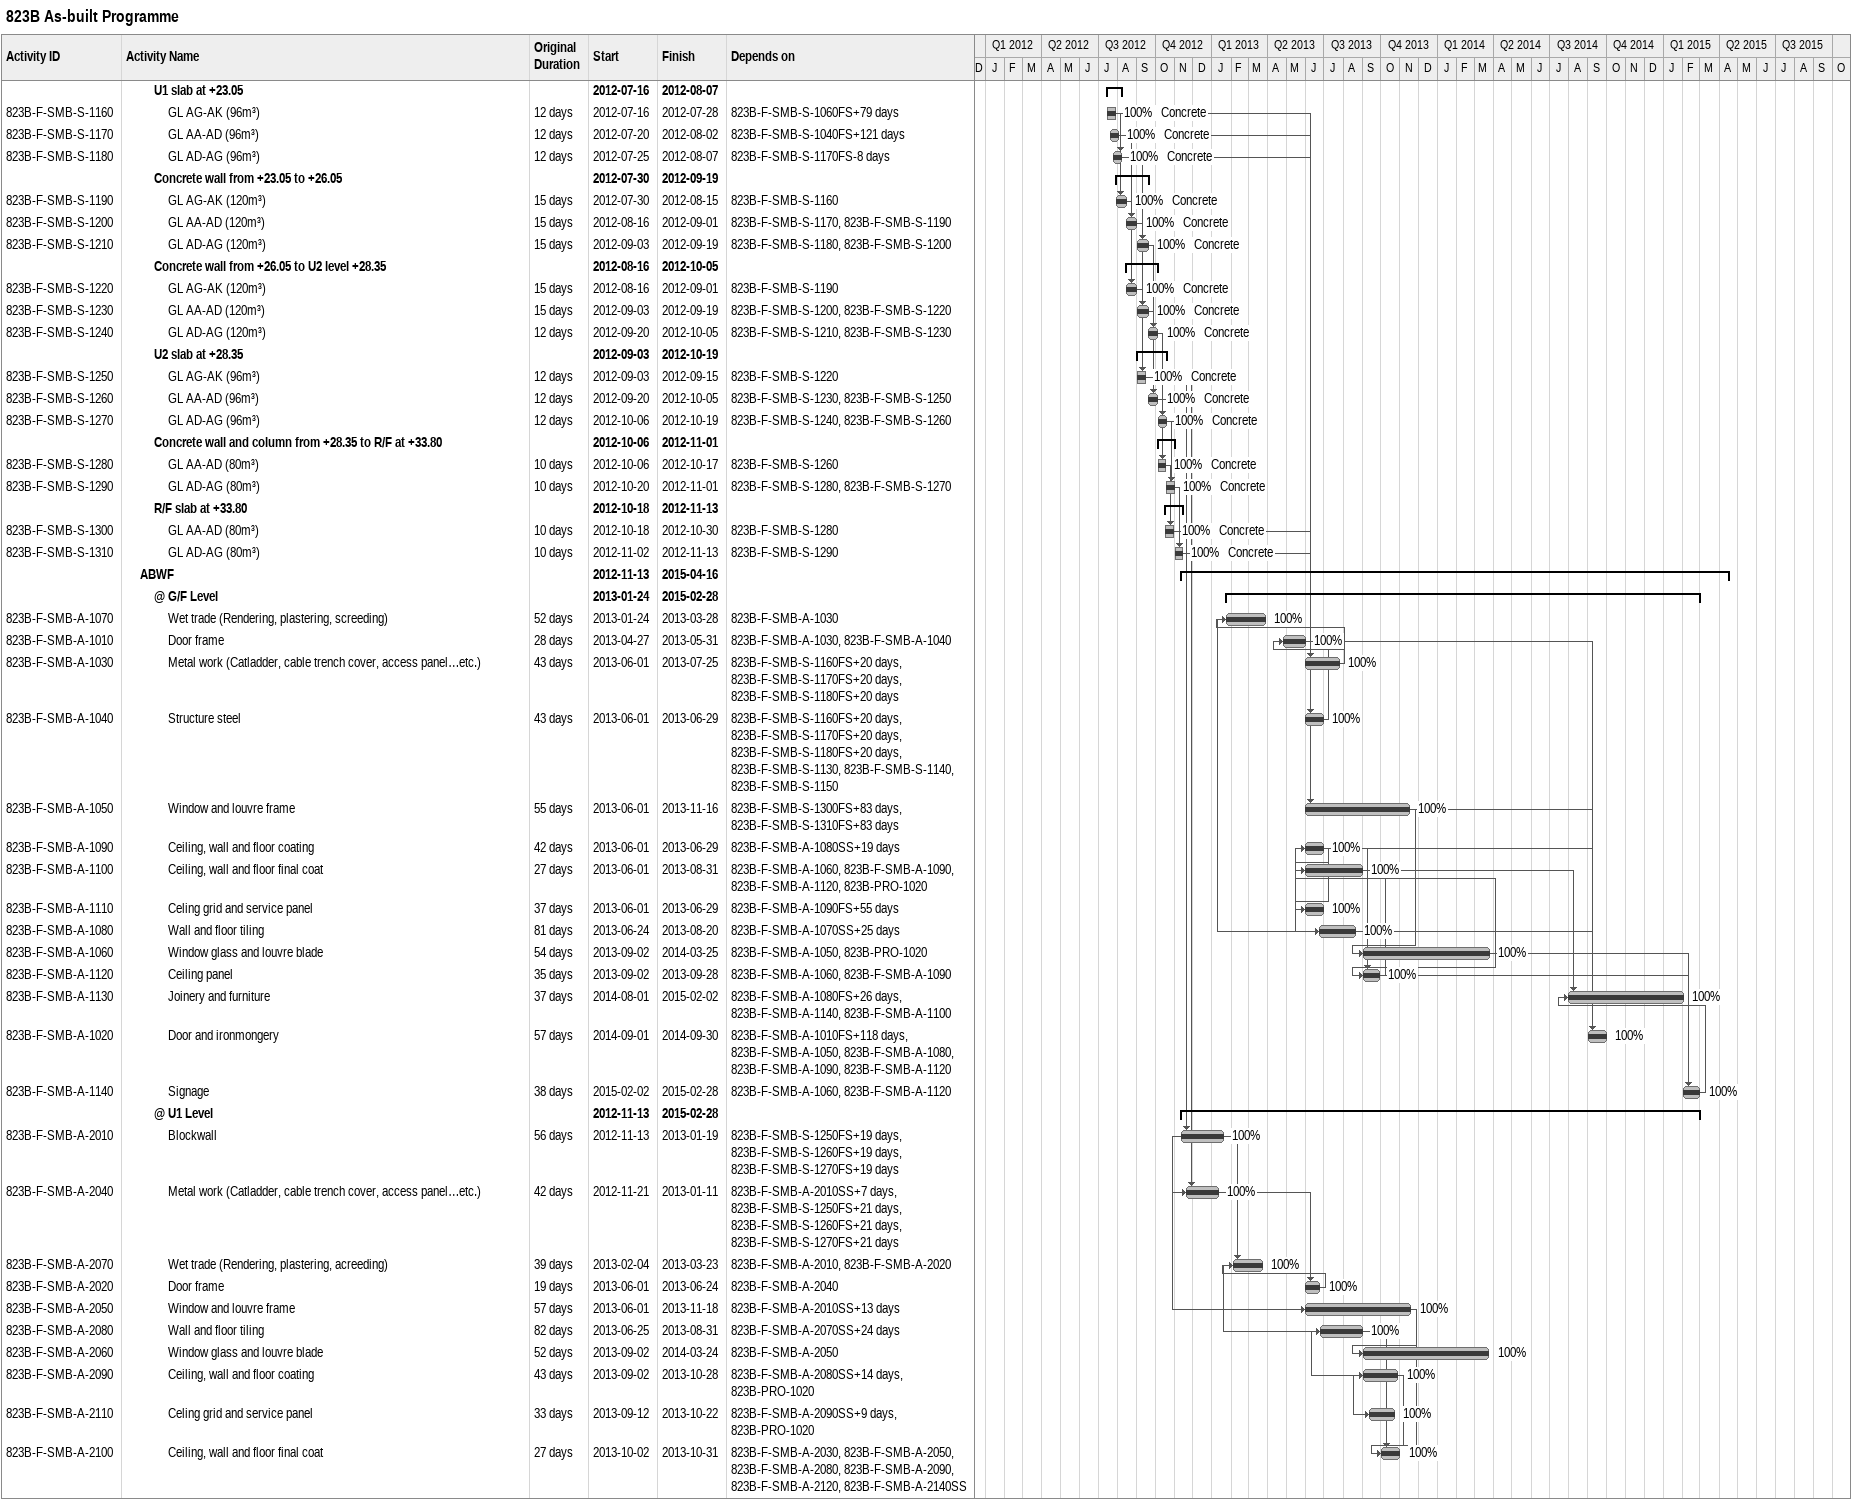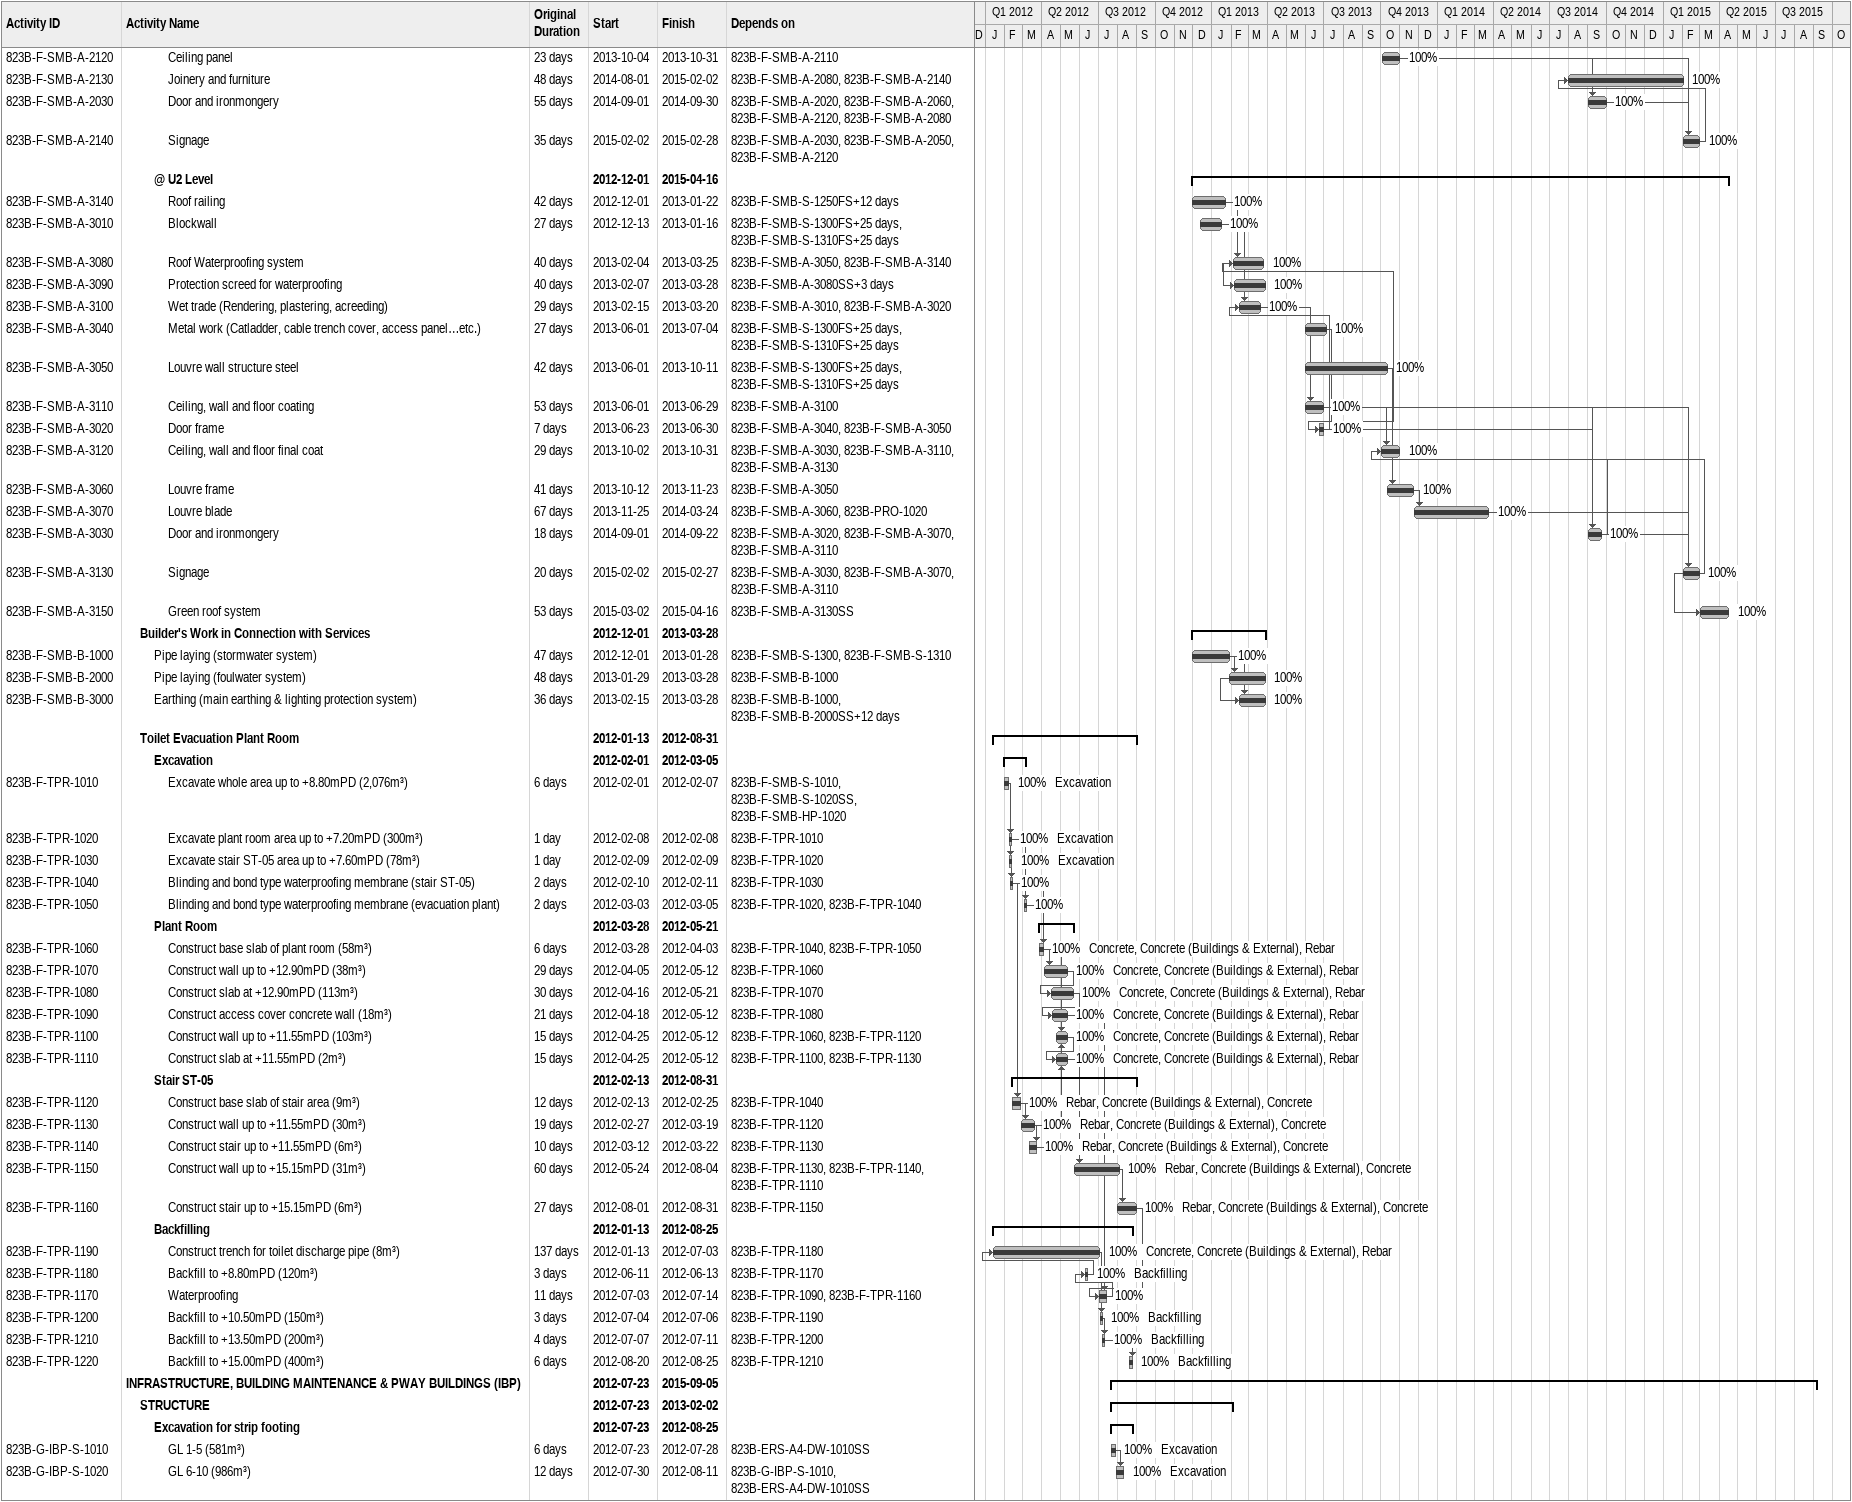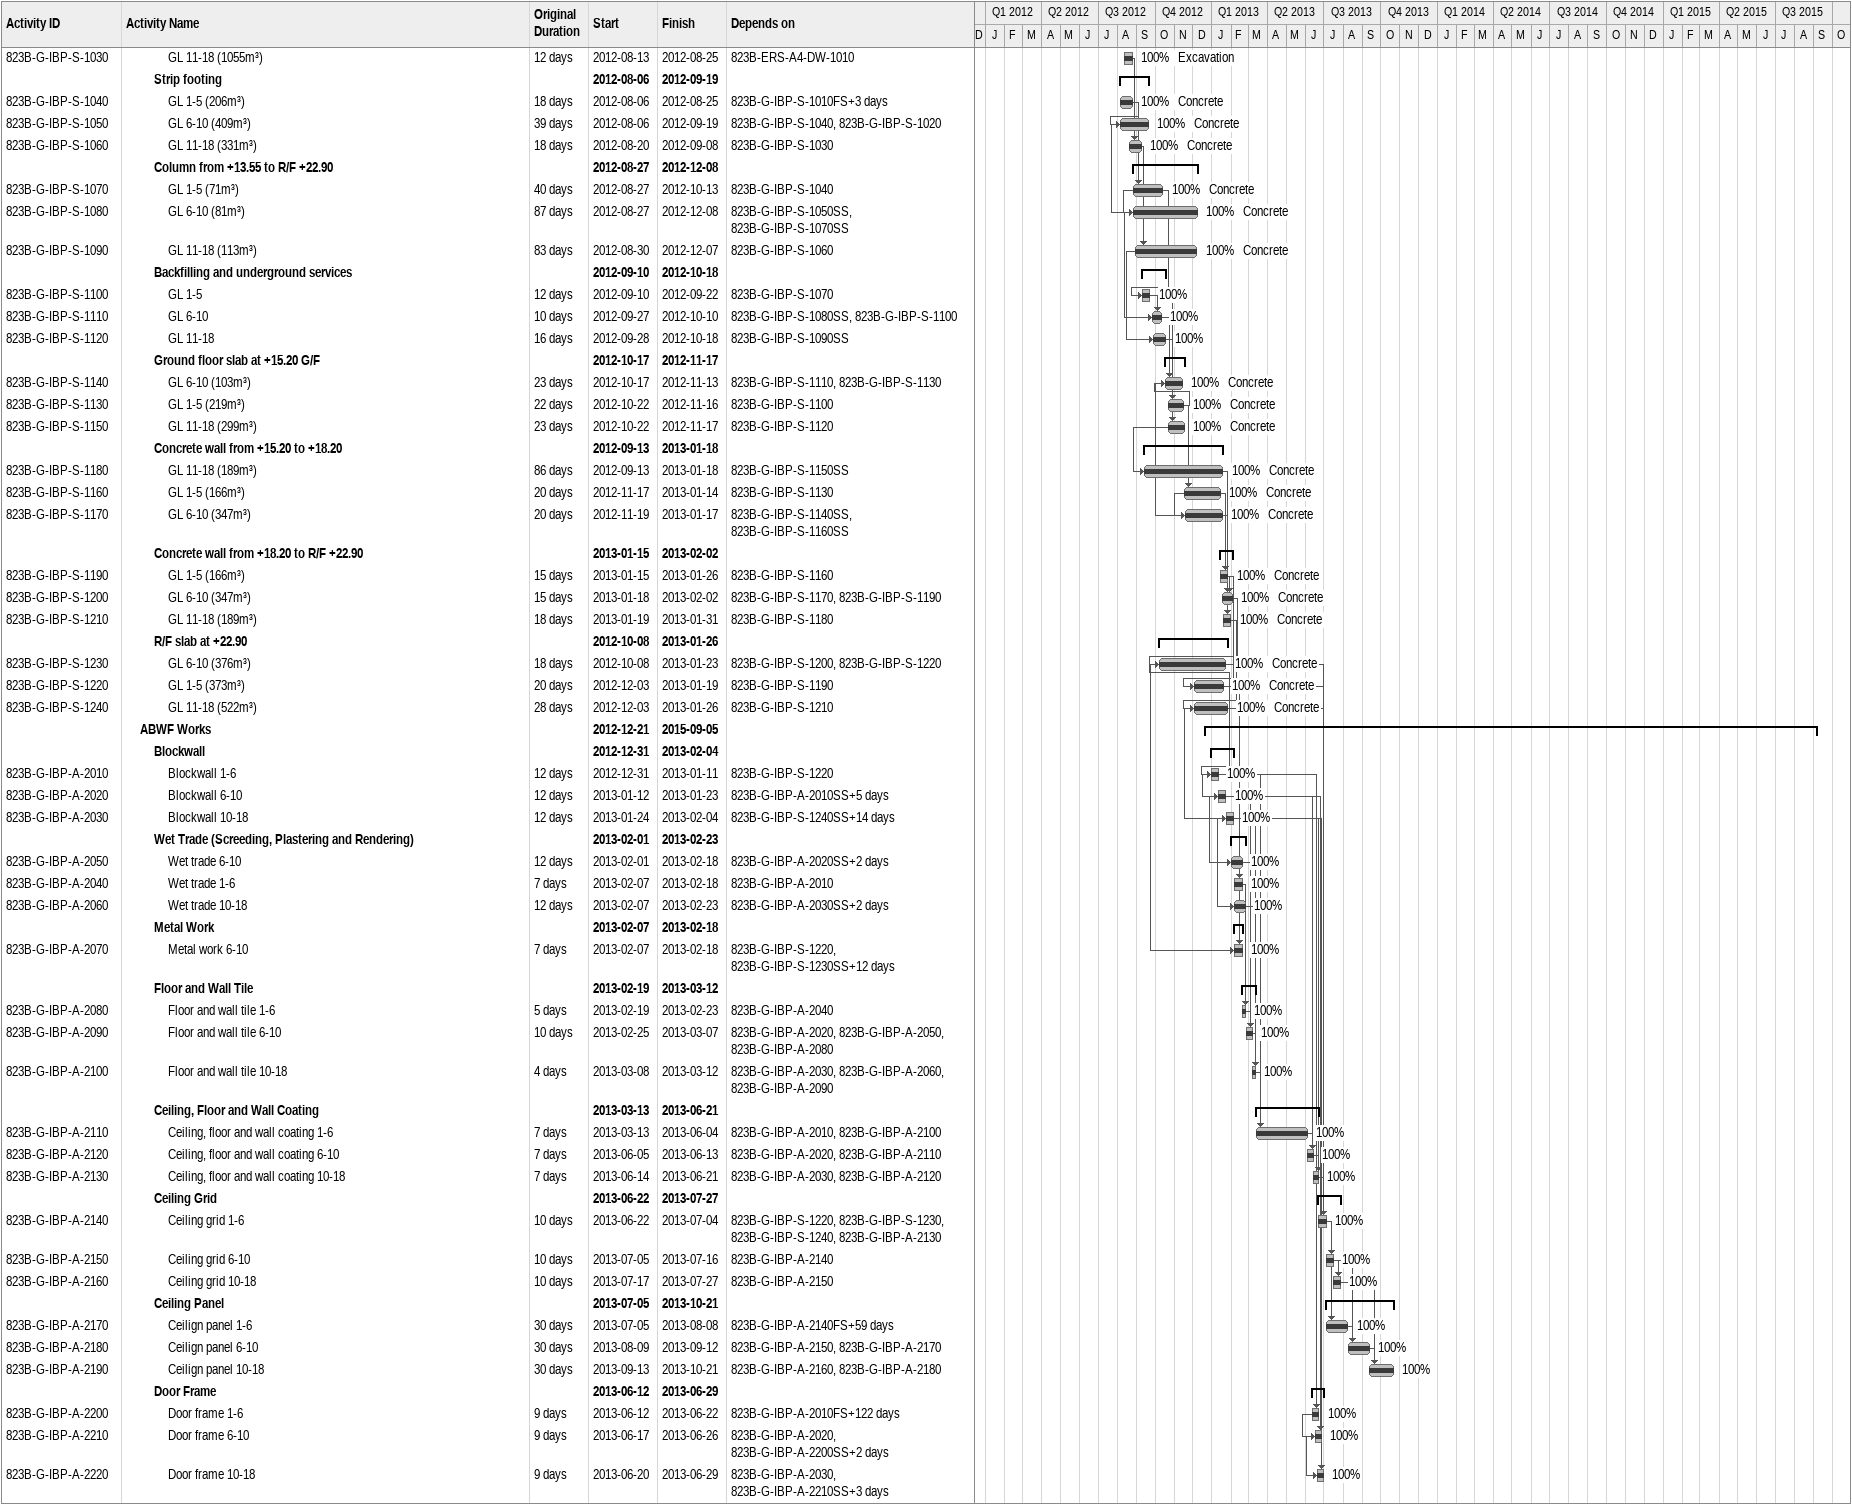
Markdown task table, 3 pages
823B As-built Programme

| ID | Level | Task | Original duration | Start | Finish | Predecessors | Resources | % complete |
|---|---|---|---|---|---|---|---|---|
|  | 3 | **U1 slab at +23.05** |  | 2012-07-16 | 2012-08-07 |  |  |  |
| 823B-F-SMB-S-1160 | 4 | GL AG-AK (96m³) | 12d | 2012-07-16 | 2012-07-28 | 823B-F-SMB-S-1060FS+79d | Concrete | 100 |
| 823B-F-SMB-S-1170 | 4 | GL AA-AD (96m³) | 12d | 2012-07-20 | 2012-08-02 | 823B-F-SMB-S-1040FS+121d | Concrete | 100 |
| 823B-F-SMB-S-1180 | 4 | GL AD-AG (96m³) | 12d | 2012-07-25 | 2012-08-07 | 823B-F-SMB-S-1170FS-8d | Concrete | 100 |
|  | 3 | **Concrete wall from +23.05 to +26.05** |  | 2012-07-30 | 2012-09-19 |  |  |  |
| 823B-F-SMB-S-1190 | 4 | GL AG-AK (120m³) | 15d | 2012-07-30 | 2012-08-15 | 823B-F-SMB-S-1160 | Concrete | 100 |
| 823B-F-SMB-S-1200 | 4 | GL AA-AD (120m³) | 15d | 2012-08-16 | 2012-09-01 | 823B-F-SMB-S-1170, 823B-F-SMB-S-1190 | Concrete | 100 |
| 823B-F-SMB-S-1210 | 4 | GL AD-AG (120m³) | 15d | 2012-09-03 | 2012-09-19 | 823B-F-SMB-S-1180, 823B-F-SMB-S-1200 | Concrete | 100 |
|  | 3 | **Concrete wall from +26.05 to U2 level +28.35** |  | 2012-08-16 | 2012-10-05 |  |  |  |
| 823B-F-SMB-S-1220 | 4 | GL AG-AK (120m³) | 15d | 2012-08-16 | 2012-09-01 | 823B-F-SMB-S-1190 | Concrete | 100 |
| 823B-F-SMB-S-1230 | 4 | GL AA-AD (120m³) | 15d | 2012-09-03 | 2012-09-19 | 823B-F-SMB-S-1200, 823B-F-SMB-S-1220 | Concrete | 100 |
| 823B-F-SMB-S-1240 | 4 | GL AD-AG (120m³) | 12d | 2012-09-20 | 2012-10-05 | 823B-F-SMB-S-1210, 823B-F-SMB-S-1230 | Concrete | 100 |
|  | 3 | **U2 slab at +28.35** |  | 2012-09-03 | 2012-10-19 |  |  |  |
| 823B-F-SMB-S-1250 | 4 | GL AG-AK (96m³) | 12d | 2012-09-03 | 2012-09-15 | 823B-F-SMB-S-1220 | Concrete | 100 |
| 823B-F-SMB-S-1260 | 4 | GL AA-AD (96m³) | 12d | 2012-09-20 | 2012-10-05 | 823B-F-SMB-S-1230, 823B-F-SMB-S-1250 | Concrete | 100 |
| 823B-F-SMB-S-1270 | 4 | GL AD-AG (96m³) | 12d | 2012-10-06 | 2012-10-19 | 823B-F-SMB-S-1240, 823B-F-SMB-S-1260 | Concrete | 100 |
|  | 3 | **Concrete wall and column from +28.35 to R/F at +33.80** |  | 2012-10-06 | 2012-11-01 |  |  |  |
| 823B-F-SMB-S-1280 | 4 | GL AA-AD (80m³) | 10d | 2012-10-06 | 2012-10-17 | 823B-F-SMB-S-1260 | Concrete | 100 |
| 823B-F-SMB-S-1290 | 4 | GL AD-AG (80m³) | 10d | 2012-10-20 | 2012-11-01 | 823B-F-SMB-S-1280, 823B-F-SMB-S-1270 | Concrete | 100 |
|  | 3 | **R/F slab at +33.80** |  | 2012-10-18 | 2012-11-13 |  |  |  |
| 823B-F-SMB-S-1300 | 4 | GL AA-AD (80m³) | 10d | 2012-10-18 | 2012-10-30 | 823B-F-SMB-S-1280 | Concrete | 100 |
| 823B-F-SMB-S-1310 | 4 | GL AD-AG (80m³) | 10d | 2012-11-02 | 2012-11-13 | 823B-F-SMB-S-1290 | Concrete | 100 |
|  | 2 | **ABWF** |  | 2012-11-13 | 2015-04-16 |  |  |  |
|  | 3 | **@ G/F Level** |  | 2013-01-24 | 2015-02-28 |  |  |  |
| 823B-F-SMB-A-1070 | 4 | Wet trade (Rendering, plastering, screeding) | 52d | 2013-01-24 | 2013-03-28 | 823B-F-SMB-A-1030 |  | 100 |
| 823B-F-SMB-A-1010 | 4 | Door frame | 28d | 2013-04-27 | 2013-05-31 | 823B-F-SMB-A-1030, 823B-F-SMB-A-1040 |  | 100 |
| 823B-F-SMB-A-1030 | 4 | Metal work (Catladder, cable trench cover, access panel…etc.) | 43d | 2013-06-01 | 2013-07-25 | 823B-F-SMB-S-1160FS+20d, 823B-F-SMB-S-1170FS+20d, 823B-F-SMB-S-1180FS+20d |  | 100 |
| 823B-F-SMB-A-1040 | 4 | Structure steel | 43d | 2013-06-01 | 2013-06-29 | 823B-F-SMB-S-1160FS+20d, 823B-F-SMB-S-1170FS+20d, 823B-F-SMB-S-1180FS+20d, 823B-F-SMB-S-1130, 823B-F-SMB-S-1140, 823B-F-SMB-S-1150 |  | 100 |
| 823B-F-SMB-A-1050 | 4 | Window and louvre frame | 55d | 2013-06-01 | 2013-11-16 | 823B-F-SMB-S-1300FS+83d, 823B-F-SMB-S-1310FS+83d |  | 100 |
| 823B-F-SMB-A-1090 | 4 | Ceiling, wall and floor coating | 42d | 2013-06-01 | 2013-06-29 | 823B-F-SMB-A-1080SS+19d |  | 100 |
| 823B-F-SMB-A-1100 | 4 | Ceiling, wall and floor final coat | 27d | 2013-06-01 | 2013-08-31 | 823B-F-SMB-A-1060, 823B-F-SMB-A-1090, 823B-F-SMB-A-1120, 823B-PRO-1020 |  | 100 |
| 823B-F-SMB-A-1110 | 4 | Celing grid and service panel | 37d | 2013-06-01 | 2013-06-29 | 823B-F-SMB-A-1090FS+55d |  | 100 |
| 823B-F-SMB-A-1080 | 4 | Wall and floor tiling | 81d | 2013-06-24 | 2013-08-20 | 823B-F-SMB-A-1070SS+25d |  | 100 |
| 823B-F-SMB-A-1060 | 4 | Window glass and louvre blade | 54d | 2013-09-02 | 2014-03-25 | 823B-F-SMB-A-1050, 823B-PRO-1020 |  | 100 |
| 823B-F-SMB-A-1120 | 4 | Ceiling panel | 35d | 2013-09-02 | 2013-09-28 | 823B-F-SMB-A-1060, 823B-F-SMB-A-1090 |  | 100 |
| 823B-F-SMB-A-1130 | 4 | Joinery and furniture | 37d | 2014-08-01 | 2015-02-02 | 823B-F-SMB-A-1080FS+26d, 823B-F-SMB-A-1140, 823B-F-SMB-A-1100 |  | 100 |
| 823B-F-SMB-A-1020 | 4 | Door and ironmongery | 57d | 2014-09-01 | 2014-09-30 | 823B-F-SMB-A-1010FS+118d, 823B-F-SMB-A-1050, 823B-F-SMB-A-1080, 823B-F-SMB-A-1090, 823B-F-SMB-A-1120 |  | 100 |
| 823B-F-SMB-A-1140 | 4 | Signage | 38d | 2015-02-02 | 2015-02-28 | 823B-F-SMB-A-1060, 823B-F-SMB-A-1120 |  | 100 |
|  | 3 | **@ U1 Level** |  | 2012-11-13 | 2015-02-28 |  |  |  |
| 823B-F-SMB-A-2010 | 4 | Blockwall | 56d | 2012-11-13 | 2013-01-19 | 823B-F-SMB-S-1250FS+19d, 823B-F-SMB-S-1260FS+19d, 823B-F-SMB-S-1270FS+19d |  | 100 |
| 823B-F-SMB-A-2040 | 4 | Metal work (Catladder, cable trench cover, access panel…etc.) | 42d | 2012-11-21 | 2013-01-11 | 823B-F-SMB-A-2010SS+7d, 823B-F-SMB-S-1250FS+21d, 823B-F-SMB-S-1260FS+21d, 823B-F-SMB-S-1270FS+21d |  | 100 |
| 823B-F-SMB-A-2070 | 4 | Wet trade (Rendering, plastering, acreeding) | 39d | 2013-02-04 | 2013-03-23 | 823B-F-SMB-A-2010, 823B-F-SMB-A-2020 |  | 100 |
| 823B-F-SMB-A-2020 | 4 | Door frame | 19d | 2013-06-01 | 2013-06-24 | 823B-F-SMB-A-2040 |  | 100 |
| 823B-F-SMB-A-2050 | 4 | Window and louvre frame | 57d | 2013-06-01 | 2013-11-18 | 823B-F-SMB-A-2010SS+13d |  | 100 |
| 823B-F-SMB-A-2080 | 4 | Wall and floor tiling | 82d | 2013-06-25 | 2013-08-31 | 823B-F-SMB-A-2070SS+24d |  | 100 |
| 823B-F-SMB-A-2060 | 4 | Window glass and louvre blade | 52d | 2013-09-02 | 2014-03-24 | 823B-F-SMB-A-2050 |  | 100 |
| 823B-F-SMB-A-2090 | 4 | Ceiling, wall and floor coating | 43d | 2013-09-02 | 2013-10-28 | 823B-F-SMB-A-2080SS+14d, 823B-PRO-1020 |  | 100 |
| 823B-F-SMB-A-2110 | 4 | Celing grid and service panel | 33d | 2013-09-12 | 2013-10-22 | 823B-F-SMB-A-2090SS+9d, 823B-PRO-1020 |  | 100 |
| 823B-F-SMB-A-2100 | 4 | Ceiling, wall and floor final coat | 27d | 2013-10-02 | 2013-10-31 | 823B-F-SMB-A-2030, 823B-F-SMB-A-2050, 823B-F-SMB-A-2080, 823B-F-SMB-A-2090, 823B-F-SMB-A-2120, 823B-F-SMB-A-2140SS |  | 100 |
| 823B-F-SMB-A-2120 | 4 | Ceiling panel | 23d | 2013-10-04 | 2013-10-31 | 823B-F-SMB-A-2110 |  | 100 |
| 823B-F-SMB-A-2130 | 4 | Joinery and furniture | 48d | 2014-08-01 | 2015-02-02 | 823B-F-SMB-A-2080, 823B-F-SMB-A-2140 |  | 100 |
| 823B-F-SMB-A-2030 | 4 | Door and ironmongery | 55d | 2014-09-01 | 2014-09-30 | 823B-F-SMB-A-2020, 823B-F-SMB-A-2060, 823B-F-SMB-A-2120, 823B-F-SMB-A-2080 |  | 100 |
| 823B-F-SMB-A-2140 | 4 | Signage | 35d | 2015-02-02 | 2015-02-28 | 823B-F-SMB-A-2030, 823B-F-SMB-A-2050, 823B-F-SMB-A-2120 |  | 100 |
|  | 3 | **@ U2 Level** |  | 2012-12-01 | 2015-04-16 |  |  |  |
| 823B-F-SMB-A-3140 | 4 | Roof railing | 42d | 2012-12-01 | 2013-01-22 | 823B-F-SMB-S-1250FS+12d |  | 100 |
| 823B-F-SMB-A-3010 | 4 | Blockwall | 27d | 2012-12-13 | 2013-01-16 | 823B-F-SMB-S-1300FS+25d, 823B-F-SMB-S-1310FS+25d |  | 100 |
| 823B-F-SMB-A-3080 | 4 | Roof Waterproofing system | 40d | 2013-02-04 | 2013-03-25 | 823B-F-SMB-A-3050, 823B-F-SMB-A-3140 |  | 100 |
| 823B-F-SMB-A-3090 | 4 | Protection screed for waterproofing | 40d | 2013-02-07 | 2013-03-28 | 823B-F-SMB-A-3080SS+3d |  | 100 |
| 823B-F-SMB-A-3100 | 4 | Wet trade (Rendering, plastering, acreeding) | 29d | 2013-02-15 | 2013-03-20 | 823B-F-SMB-A-3010, 823B-F-SMB-A-3020 |  | 100 |
| 823B-F-SMB-A-3040 | 4 | Metal work (Catladder, cable trench cover, access panel…etc.) | 27d | 2013-06-01 | 2013-07-04 | 823B-F-SMB-S-1300FS+25d, 823B-F-SMB-S-1310FS+25d |  | 100 |
| 823B-F-SMB-A-3050 | 4 | Louvre wall structure steel | 42d | 2013-06-01 | 2013-10-11 | 823B-F-SMB-S-1300FS+25d, 823B-F-SMB-S-1310FS+25d |  | 100 |
| 823B-F-SMB-A-3110 | 4 | Ceiling, wall and floor coating | 53d | 2013-06-01 | 2013-06-29 | 823B-F-SMB-A-3100 |  | 100 |
| 823B-F-SMB-A-3020 | 4 | Door frame | 7d | 2013-06-23 | 2013-06-30 | 823B-F-SMB-A-3040, 823B-F-SMB-A-3050 |  | 100 |
| 823B-F-SMB-A-3120 | 4 | Ceiling, wall and floor final coat | 29d | 2013-10-02 | 2013-10-31 | 823B-F-SMB-A-3030, 823B-F-SMB-A-3110, 823B-F-SMB-A-3130 |  | 100 |
| 823B-F-SMB-A-3060 | 4 | Louvre frame | 41d | 2013-10-12 | 2013-11-23 | 823B-F-SMB-A-3050 |  | 100 |
| 823B-F-SMB-A-3070 | 4 | Louvre blade | 67d | 2013-11-25 | 2014-03-24 | 823B-F-SMB-A-3060, 823B-PRO-1020 |  | 100 |
| 823B-F-SMB-A-3030 | 4 | Door and ironmongery | 18d | 2014-09-01 | 2014-09-22 | 823B-F-SMB-A-3020, 823B-F-SMB-A-3070, 823B-F-SMB-A-3110 |  | 100 |
| 823B-F-SMB-A-3130 | 4 | Signage | 20d | 2015-02-02 | 2015-02-27 | 823B-F-SMB-A-3030, 823B-F-SMB-A-3070, 823B-F-SMB-A-3110 |  | 100 |
| 823B-F-SMB-A-3150 | 4 | Green roof system | 53d | 2015-03-02 | 2015-04-16 | 823B-F-SMB-A-3130SS |  | 100 |
|  | 2 | **Builder's Work in Connection with Services** |  | 2012-12-01 | 2013-03-28 |  |  |  |
| 823B-F-SMB-B-1000 | 3 | Pipe laying (stormwater system) | 47d | 2012-12-01 | 2013-01-28 | 823B-F-SMB-S-1300, 823B-F-SMB-S-1310 |  | 100 |
| 823B-F-SMB-B-2000 | 3 | Pipe laying (foulwater system) | 48d | 2013-01-29 | 2013-03-28 | 823B-F-SMB-B-1000 |  | 100 |
| 823B-F-SMB-B-3000 | 3 | Earthing (main earthing & lighting protection system) | 36d | 2013-02-15 | 2013-03-28 | 823B-F-SMB-B-1000, 823B-F-SMB-B-2000SS+12d |  | 100 |
|  | 2 | **Toilet Evacuation Plant Room** |  | 2012-01-13 | 2012-08-31 |  |  |  |
|  | 3 | **Excavation** |  | 2012-02-01 | 2012-03-05 |  |  |  |
| 823B-F-TPR-1010 | 4 | Excavate whole area up to +8.80mPD (2,076m³) | 6d | 2012-02-01 | 2012-02-07 | 823B-F-SMB-S-1010, 823B-F-SMB-S-1020SS, 823B-F-SMB-HP-1020 | Excavation | 100 |
| 823B-F-TPR-1020 | 4 | Excavate plant room area up to +7.20mPD (300m³) | 1d | 2012-02-08 | 2012-02-08 | 823B-F-TPR-1010 | Excavation | 100 |
| 823B-F-TPR-1030 | 4 | Excavate stair ST-05 area up to +7.60mPD (78m³) | 1d | 2012-02-09 | 2012-02-09 | 823B-F-TPR-1020 | Excavation | 100 |
| 823B-F-TPR-1040 | 4 | Blinding and bond type waterproofing membrane (stair ST-05) | 2d | 2012-02-10 | 2012-02-11 | 823B-F-TPR-1030 |  | 100 |
| 823B-F-TPR-1050 | 4 | Blinding and bond type waterproofing membrane (evacuation plant) | 2d | 2012-03-03 | 2012-03-05 | 823B-F-TPR-1020, 823B-F-TPR-1040 |  | 100 |
|  | 3 | **Plant Room** |  | 2012-03-28 | 2012-05-21 |  |  |  |
| 823B-F-TPR-1060 | 4 | Construct base slab of plant room (58m³) | 6d | 2012-03-28 | 2012-04-03 | 823B-F-TPR-1040, 823B-F-TPR-1050 | Concrete, Concrete (Buildings & External), Rebar | 100 |
| 823B-F-TPR-1070 | 4 | Construct wall up to +12.90mPD (38m³) | 29d | 2012-04-05 | 2012-05-12 | 823B-F-TPR-1060 | Concrete, Concrete (Buildings & External), Rebar | 100 |
| 823B-F-TPR-1080 | 4 | Construct slab at +12.90mPD (113m³) | 30d | 2012-04-16 | 2012-05-21 | 823B-F-TPR-1070 | Concrete, Concrete (Buildings & External), Rebar | 100 |
| 823B-F-TPR-1090 | 4 | Construct access cover concrete wall (18m³) | 21d | 2012-04-18 | 2012-05-12 | 823B-F-TPR-1080 | Concrete, Concrete (Buildings & External), Rebar | 100 |
| 823B-F-TPR-1100 | 4 | Construct wall up to +11.55mPD (103m³) | 15d | 2012-04-25 | 2012-05-12 | 823B-F-TPR-1060, 823B-F-TPR-1120 | Concrete, Concrete (Buildings & External), Rebar | 100 |
| 823B-F-TPR-1110 | 4 | Construct slab at +11.55mPD (2m³) | 15d | 2012-04-25 | 2012-05-12 | 823B-F-TPR-1100, 823B-F-TPR-1130 | Concrete, Concrete (Buildings & External), Rebar | 100 |
|  | 3 | **Stair ST-05** |  | 2012-02-13 | 2012-08-31 |  |  |  |
| 823B-F-TPR-1120 | 4 | Construct base slab of stair area (9m³) | 12d | 2012-02-13 | 2012-02-25 | 823B-F-TPR-1040 | Rebar, Concrete (Buildings & External), Concrete | 100 |
| 823B-F-TPR-1130 | 4 | Construct wall up to +11.55mPD (30m³) | 19d | 2012-02-27 | 2012-03-19 | 823B-F-TPR-1120 | Rebar, Concrete (Buildings & External), Concrete | 100 |
| 823B-F-TPR-1140 | 4 | Construct stair up to +11.55mPD (6m³) | 10d | 2012-03-12 | 2012-03-22 | 823B-F-TPR-1130 | Rebar, Concrete (Buildings & External), Concrete | 100 |
| 823B-F-TPR-1150 | 4 | Construct wall up to +15.15mPD (31m³) | 60d | 2012-05-24 | 2012-08-04 | 823B-F-TPR-1130, 823B-F-TPR-1140, 823B-F-TPR-1110 | Rebar, Concrete (Buildings & External), Concrete | 100 |
| 823B-F-TPR-1160 | 4 | Construct stair up to +15.15mPD (6m³) | 27d | 2012-08-01 | 2012-08-31 | 823B-F-TPR-1150 | Rebar, Concrete (Buildings & External), Concrete | 100 |
|  | 3 | **Backfilling** |  | 2012-01-13 | 2012-08-25 |  |  |  |
| 823B-F-TPR-1190 | 4 | Construct trench for toilet discharge pipe (8m³) | 137d | 2012-01-13 | 2012-07-03 | 823B-F-TPR-1180 | Concrete, Concrete (Buildings & External), Rebar | 100 |
| 823B-F-TPR-1180 | 4 | Backfill to +8.80mPD (120m³) | 3d | 2012-06-11 | 2012-06-13 | 823B-F-TPR-1170 | Backfilling | 100 |
| 823B-F-TPR-1170 | 4 | Waterproofing | 11d | 2012-07-03 | 2012-07-14 | 823B-F-TPR-1090, 823B-F-TPR-1160 |  | 100 |
| 823B-F-TPR-1200 | 4 | Backfill to +10.50mPD (150m³) | 3d | 2012-07-04 | 2012-07-06 | 823B-F-TPR-1190 | Backfilling | 100 |
| 823B-F-TPR-1210 | 4 | Backfill to +13.50mPD (200m³) | 4d | 2012-07-07 | 2012-07-11 | 823B-F-TPR-1200 | Backfilling | 100 |
| 823B-F-TPR-1220 | 4 | Backfill to +15.00mPD (400m³) | 6d | 2012-08-20 | 2012-08-25 | 823B-F-TPR-1210 | Backfilling | 100 |
|  | 1 | **INFRASTRUCTURE, BUILDING MAINTENANCE & PWAY BUILDINGS (IBP)** |  | 2012-07-23 | 2015-09-05 |  |  |  |
|  | 2 | **STRUCTURE** |  | 2012-07-23 | 2013-02-02 |  |  |  |
|  | 3 | **Excavation for strip footing** |  | 2012-07-23 | 2012-08-25 |  |  |  |
| 823B-G-IBP-S-1010 | 4 | GL 1-5 (581m³) | 6d | 2012-07-23 | 2012-07-28 | 823B-ERS-A4-DW-1010SS | Excavation | 100 |
| 823B-G-IBP-S-1020 | 4 | GL 6-10 (986m³) | 12d | 2012-07-30 | 2012-08-11 | 823B-G-IBP-S-1010, 823B-ERS-A4-DW-1010SS | Excavation | 100 |
| 823B-G-IBP-S-1030 | 4 | GL 11-18 (1055m³) | 12d | 2012-08-13 | 2012-08-25 | 823B-ERS-A4-DW-1010 | Excavation | 100 |
|  | 3 | **Strip footing** |  | 2012-08-06 | 2012-09-19 |  |  |  |
| 823B-G-IBP-S-1040 | 4 | GL 1-5 (206m³) | 18d | 2012-08-06 | 2012-08-25 | 823B-G-IBP-S-1010FS+3d | Concrete | 100 |
| 823B-G-IBP-S-1050 | 4 | GL 6-10 (409m³) | 39d | 2012-08-06 | 2012-09-19 | 823B-G-IBP-S-1040, 823B-G-IBP-S-1020 | Concrete | 100 |
| 823B-G-IBP-S-1060 | 4 | GL 11-18 (331m³) | 18d | 2012-08-20 | 2012-09-08 | 823B-G-IBP-S-1030 | Concrete | 100 |
|  | 3 | **Column from +13.55 to R/F +22.90** |  | 2012-08-27 | 2012-12-08 |  |  |  |
| 823B-G-IBP-S-1070 | 4 | GL 1-5 (71m³) | 40d | 2012-08-27 | 2012-10-13 | 823B-G-IBP-S-1040 | Concrete | 100 |
| 823B-G-IBP-S-1080 | 4 | GL 6-10 (81m³) | 87d | 2012-08-27 | 2012-12-08 | 823B-G-IBP-S-1050SS, 823B-G-IBP-S-1070SS | Concrete | 100 |
| 823B-G-IBP-S-1090 | 4 | GL 11-18 (113m³) | 83d | 2012-08-30 | 2012-12-07 | 823B-G-IBP-S-1060 | Concrete | 100 |
|  | 3 | **Backfilling and underground services** |  | 2012-09-10 | 2012-10-18 |  |  |  |
| 823B-G-IBP-S-1100 | 4 | GL 1-5 | 12d | 2012-09-10 | 2012-09-22 | 823B-G-IBP-S-1070 |  | 100 |
| 823B-G-IBP-S-1110 | 4 | GL 6-10 | 10d | 2012-09-27 | 2012-10-10 | 823B-G-IBP-S-1080SS, 823B-G-IBP-S-1100 |  | 100 |
| 823B-G-IBP-S-1120 | 4 | GL 11-18 | 16d | 2012-09-28 | 2012-10-18 | 823B-G-IBP-S-1090SS |  | 100 |
|  | 3 | **Ground floor slab at +15.20 G/F** |  | 2012-10-17 | 2012-11-17 |  |  |  |
| 823B-G-IBP-S-1140 | 4 | GL 6-10 (103m³) | 23d | 2012-10-17 | 2012-11-13 | 823B-G-IBP-S-1110, 823B-G-IBP-S-1130 | Concrete | 100 |
| 823B-G-IBP-S-1130 | 4 | GL 1-5 (219m³) | 22d | 2012-10-22 | 2012-11-16 | 823B-G-IBP-S-1100 | Concrete | 100 |
| 823B-G-IBP-S-1150 | 4 | GL 11-18 (299m³) | 23d | 2012-10-22 | 2012-11-17 | 823B-G-IBP-S-1120 | Concrete | 100 |
|  | 3 | **Concrete wall from +15.20 to +18.20** |  | 2012-09-13 | 2013-01-18 |  |  |  |
| 823B-G-IBP-S-1180 | 4 | GL 11-18 (189m³) | 86d | 2012-09-13 | 2013-01-18 | 823B-G-IBP-S-1150SS | Concrete | 100 |
| 823B-G-IBP-S-1160 | 4 | GL 1-5 (166m³) | 20d | 2012-11-17 | 2013-01-14 | 823B-G-IBP-S-1130 | Concrete | 100 |
| 823B-G-IBP-S-1170 | 4 | GL 6-10 (347m³) | 20d | 2012-11-19 | 2013-01-17 | 823B-G-IBP-S-1140SS, 823B-G-IBP-S-1160SS | Concrete | 100 |
|  | 3 | **Concrete wall from +18.20 to R/F +22.90** |  | 2013-01-15 | 2013-02-02 |  |  |  |
| 823B-G-IBP-S-1190 | 4 | GL 1-5 (166m³) | 15d | 2013-01-15 | 2013-01-26 | 823B-G-IBP-S-1160 | Concrete | 100 |
| 823B-G-IBP-S-1200 | 4 | GL 6-10 (347m³) | 15d | 2013-01-18 | 2013-02-02 | 823B-G-IBP-S-1170, 823B-G-IBP-S-1190 | Concrete | 100 |
| 823B-G-IBP-S-1210 | 4 | GL 11-18 (189m³) | 18d | 2013-01-19 | 2013-01-31 | 823B-G-IBP-S-1180 | Concrete | 100 |
|  | 3 | **R/F slab at +22.90** |  | 2012-10-08 | 2013-01-26 |  |  |  |
| 823B-G-IBP-S-1230 | 4 | GL 6-10 (376m³) | 18d | 2012-10-08 | 2013-01-23 | 823B-G-IBP-S-1200, 823B-G-IBP-S-1220 | Concrete | 100 |
| 823B-G-IBP-S-1220 | 4 | GL 1-5 (373m³) | 20d | 2012-12-03 | 2013-01-19 | 823B-G-IBP-S-1190 | Concrete | 100 |
| 823B-G-IBP-S-1240 | 4 | GL 11-18 (522m³) | 28d | 2012-12-03 | 2013-01-26 | 823B-G-IBP-S-1210 | Concrete | 100 |
|  | 2 | **ABWF Works** |  | 2012-12-21 | 2015-09-05 |  |  |  |
|  | 3 | **Blockwall** |  | 2012-12-31 | 2013-02-04 |  |  |  |
| 823B-G-IBP-A-2010 | 4 | Blockwall 1-6 | 12d | 2012-12-31 | 2013-01-11 | 823B-G-IBP-S-1220 |  | 100 |
| 823B-G-IBP-A-2020 | 4 | Blockwall 6-10 | 12d | 2013-01-12 | 2013-01-23 | 823B-G-IBP-A-2010SS+5d |  | 100 |
| 823B-G-IBP-A-2030 | 4 | Blockwall 10-18 | 12d | 2013-01-24 | 2013-02-04 | 823B-G-IBP-S-1240SS+14d |  | 100 |
|  | 3 | **Wet Trade (Screeding, Plastering and Rendering)** |  | 2013-02-01 | 2013-02-23 |  |  |  |
| 823B-G-IBP-A-2050 | 4 | Wet trade 6-10 | 12d | 2013-02-01 | 2013-02-18 | 823B-G-IBP-A-2020SS+2d |  | 100 |
| 823B-G-IBP-A-2040 | 4 | Wet trade 1-6 | 7d | 2013-02-07 | 2013-02-18 | 823B-G-IBP-A-2010 |  | 100 |
| 823B-G-IBP-A-2060 | 4 | Wet trade 10-18 | 12d | 2013-02-07 | 2013-02-23 | 823B-G-IBP-A-2030SS+2d |  | 100 |
|  | 3 | **Metal Work** |  | 2013-02-07 | 2013-02-18 |  |  |  |
| 823B-G-IBP-A-2070 | 4 | Metal work 6-10 | 7d | 2013-02-07 | 2013-02-18 | 823B-G-IBP-S-1220, 823B-G-IBP-S-1230SS+12d |  | 100 |
|  | 3 | **Floor and Wall Tile** |  | 2013-02-19 | 2013-03-12 |  |  |  |
| 823B-G-IBP-A-2080 | 4 | Floor and wall tile 1-6 | 5d | 2013-02-19 | 2013-02-23 | 823B-G-IBP-A-2040 |  | 100 |
| 823B-G-IBP-A-2090 | 4 | Floor and wall tile 6-10 | 10d | 2013-02-25 | 2013-03-07 | 823B-G-IBP-A-2020, 823B-G-IBP-A-2050, 823B-G-IBP-A-2080 |  | 100 |
| 823B-G-IBP-A-2100 | 4 | Floor and wall tile 10-18 | 4d | 2013-03-08 | 2013-03-12 | 823B-G-IBP-A-2030, 823B-G-IBP-A-2060, 823B-G-IBP-A-2090 |  | 100 |
|  | 3 | **Ceiling, Floor and Wall Coating** |  | 2013-03-13 | 2013-06-21 |  |  |  |
| 823B-G-IBP-A-2110 | 4 | Ceiling, floor and wall coating 1-6 | 7d | 2013-03-13 | 2013-06-04 | 823B-G-IBP-A-2010, 823B-G-IBP-A-2100 |  | 100 |
| 823B-G-IBP-A-2120 | 4 | Ceiling, floor and wall coating 6-10 | 7d | 2013-06-05 | 2013-06-13 | 823B-G-IBP-A-2020, 823B-G-IBP-A-2110 |  | 100 |
| 823B-G-IBP-A-2130 | 4 | Ceiling, floor and wall coating 10-18 | 7d | 2013-06-14 | 2013-06-21 | 823B-G-IBP-A-2030, 823B-G-IBP-A-2120 |  | 100 |
|  | 3 | **Ceiling Grid** |  | 2013-06-22 | 2013-07-27 |  |  |  |
| 823B-G-IBP-A-2140 | 4 | Ceiling grid 1-6 | 10d | 2013-06-22 | 2013-07-04 | 823B-G-IBP-S-1220, 823B-G-IBP-S-1230, 823B-G-IBP-S-1240, 823B-G-IBP-A-2130 |  | 100 |
| 823B-G-IBP-A-2150 | 4 | Ceiling grid 6-10 | 10d | 2013-07-05 | 2013-07-16 | 823B-G-IBP-A-2140 |  | 100 |
| 823B-G-IBP-A-2160 | 4 | Ceiling grid 10-18 | 10d | 2013-07-17 | 2013-07-27 | 823B-G-IBP-A-2150 |  | 100 |
|  | 3 | **Ceiling Panel** |  | 2013-07-05 | 2013-10-21 |  |  |  |
| 823B-G-IBP-A-2170 | 4 | Ceilign panel 1-6 | 30d | 2013-07-05 | 2013-08-08 | 823B-G-IBP-A-2140FS+59d |  | 100 |
| 823B-G-IBP-A-2180 | 4 | Ceilign panel 6-10 | 30d | 2013-08-09 | 2013-09-12 | 823B-G-IBP-A-2150, 823B-G-IBP-A-2170 |  | 100 |
| 823B-G-IBP-A-2190 | 4 | Ceilign panel 10-18 | 30d | 2013-09-13 | 2013-10-21 | 823B-G-IBP-A-2160, 823B-G-IBP-A-2180 |  | 100 |
|  | 3 | **Door Frame** |  | 2013-06-12 | 2013-06-29 |  |  |  |
| 823B-G-IBP-A-2200 | 4 | Door frame 1-6 | 9d | 2013-06-12 | 2013-06-22 | 823B-G-IBP-A-2010FS+122d |  | 100 |
| 823B-G-IBP-A-2210 | 4 | Door frame 6-10 | 9d | 2013-06-17 | 2013-06-26 | 823B-G-IBP-A-2020, 823B-G-IBP-A-2200SS+2d |  | 100 |
| 823B-G-IBP-A-2220 | 4 | Door frame 10-18 | 9d | 2013-06-20 | 2013-06-29 | 823B-G-IBP-A-2030, 823B-G-IBP-A-2210SS+3d |  | 100 |
